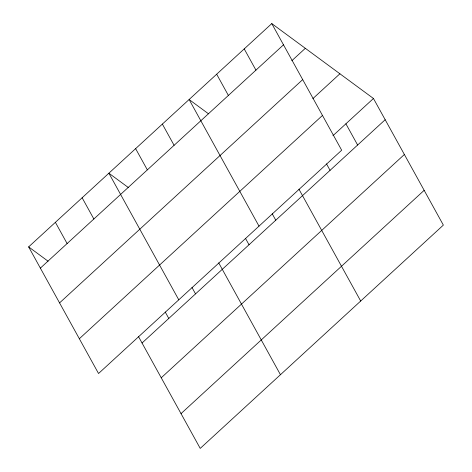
<?xml version="1.0" encoding="UTF-8"?>
<svg xmlns="http://www.w3.org/2000/svg" width="472" height="472" viewBox="0 0 472 472"><rect width="100%" height="100%" fill="white"/><g stroke="black" fill="none" stroke-linecap="round" stroke-linejoin="round"><path stroke-width="0.71" d="M271.778 23.6L341.675 150.22L98.542 373.511L28.644 246.891L271.778 23.6L373.458 98.489L443.356 225.109L200.222 448.4L138.491 336.577M40.368 268.12L283.501 44.828M291.826 60.717L305.331 48.315M59.566 302.9L302.699 79.609M312.889 98.589L339.905 73.774M79.343 338.731L322.476 115.439M332.931 135.706L373.458 98.489M142.042 343.008L385.176 119.723M161.241 377.789L404.374 154.497M181.024 413.619L424.157 190.334M208.541 113.829L189.113 99.521L259.01 226.141M128.307 187.514L108.879 173.206L178.776 299.826M28.644 246.891L48.073 261.199M345.899 123.794L357.623 145.028M326.512 163.896L330.064 170.333M244.225 48.905L255.942 70.139M298.959 189.207L360.691 301.03M216.666 74.21L228.389 95.444M272.214 213.769L275.766 220.2M245.469 238.33L249.021 244.762M162.368 124.083L174.091 145.311M218.725 262.892L280.457 374.715M135.623 148.645L147.347 169.873M191.98 287.454L195.532 293.885M165.235 312.016L168.787 318.447M82.134 197.768L93.857 218.996M55.389 222.33L67.112 243.558"/></g></svg>
